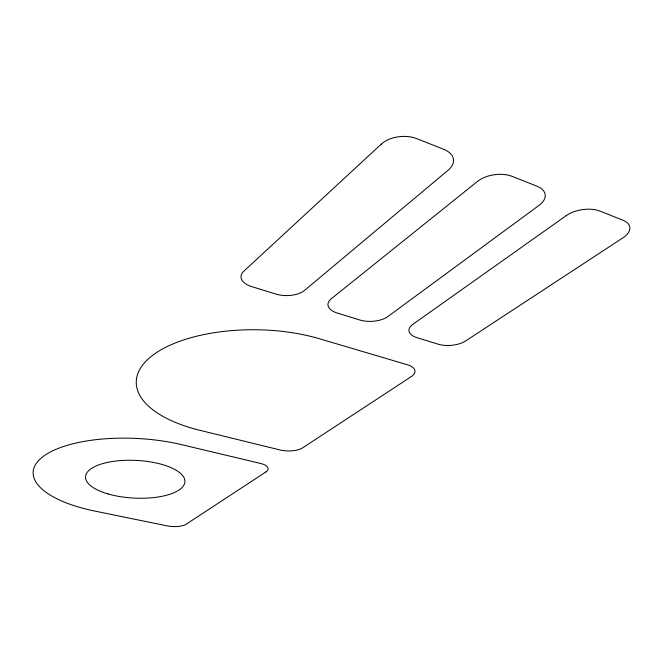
<?xml version="1.0" encoding="UTF-8"?>
<svg xmlns="http://www.w3.org/2000/svg" width="663" height="663" viewBox="0 0 663 663"><rect width="100%" height="100%" fill="white"/><g stroke="black" fill="none" stroke-linecap="round" stroke-linejoin="round"><path stroke-width="0.99" d="M381.291 144.128L243.777 271.25A21.349 11.263 0.5 0 0 251.708 286.615L275.825 294.057A21.141 11.031 -0.3 0 0 304.59 290.353L448.287 170.076A24.97 14.893 -5.9 0 0 443.812 149.341L416.787 138.642A25.186 15.29 -5 0 0 381.291 144.128M477.526 181.397L331.301 298.74A20.652 10.451 -1.9 0 0 337.227 313.027L359.702 319.964A20.487 10.235 -2.5 0 0 387.921 316.524L539.176 205.273A24.291 13.525 -8.2 0 0 537.005 186.212L512.159 176.383A24.465 13.882 -7.6 0 0 477.526 181.397M566.127 215.707L412.817 324.348A20.089 9.688 -3.8 0 0 416.994 337.666L437.994 344.147A19.948 9.481 -4.2 0 0 465.666 340.948L623.046 237.752A23.727 12.29 -9.6 0 0 622.83 220.166L599.924 211.099A23.876 12.614 -9.3 0 0 566.127 215.707M265.938 471.915L186.179 524.218A14.321 5.039 1.9 0 1 167.076 525.858L94.784 511.074A101.804 38.711 2.8 0 1 42.78 456.79A101.804 38.711 2.8 0 1 181.364 444.6L260.261 463.362A15.837 6.199 0.7 0 1 265.938 471.915M411.333 376.576L302.767 447.765A16.558 6.763 -0.1 0 1 280.176 450.003L199.953 430.328A119.033 53.604 0.6 0 1 152.333 355.559A119.033 53.604 0.6 0 1 319.284 338.702L407.297 364.741A18.771 8.544 -2.7 0 1 411.333 376.576M108.094 493.952A49.75 18.879 2.8 0 0 184.861 482.316A49.75 18.879 2.8 0 0 112.751 461.456A49.75 18.879 2.8 0 0 108.094 493.952"/></g></svg>
